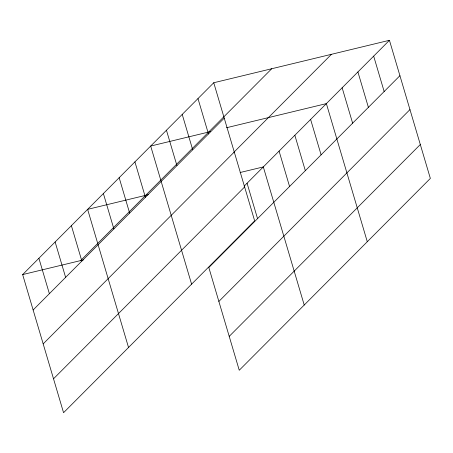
<?xml version="1.0" encoding="UTF-8"?>
<svg xmlns="http://www.w3.org/2000/svg" width="453" height="453" viewBox="0 0 453 453"><rect width="100%" height="100%" fill="white"/><g stroke="black" fill="none" stroke-linecap="round" stroke-linejoin="round"><path stroke-width="0.68" d="M213.748 82.746L254.66 220.854L63.562 412.7L22.65 274.586L213.748 82.746L389.438 40.3L430.35 178.414L239.252 370.254L208.827 267.536L399.925 75.691M80.628 260.583L271.726 68.737M33.131 309.977L224.229 118.137M233.912 152.236L331.46 54.309M43.177 343.878L234.269 152.032M244.122 186.189L389.438 40.3M53.522 378.799L244.614 186.959M218.867 301.432L409.965 109.592M229.212 336.358L420.31 144.513M210.724 131.551L150.685 146.053L191.596 284.161M226.517 127.735L326.375 103.612L367.287 241.721M148.346 194.694L87.622 209.36L128.533 347.474M240.124 172.519L263.318 166.919L304.223 305.028M22.65 274.586L83.375 259.92M373.674 56.127L384.155 91.523M357.91 71.953L368.391 107.35M342.145 87.78L352.627 123.176M310.611 119.439L321.098 154.83M294.846 135.266L305.328 170.656M279.082 151.092L289.563 186.483M247.072 183.222L257.553 218.618M197.984 98.573L208.465 133.963M182.214 114.399L192.701 149.79M166.449 130.226L176.936 165.617M134.92 161.88L145.402 197.27M119.156 177.706L129.637 213.097M103.386 193.533L113.873 228.924M71.381 225.668L81.863 261.058M55.136 241.976L65.623 277.366M38.896 258.284L49.377 293.674"/></g></svg>
